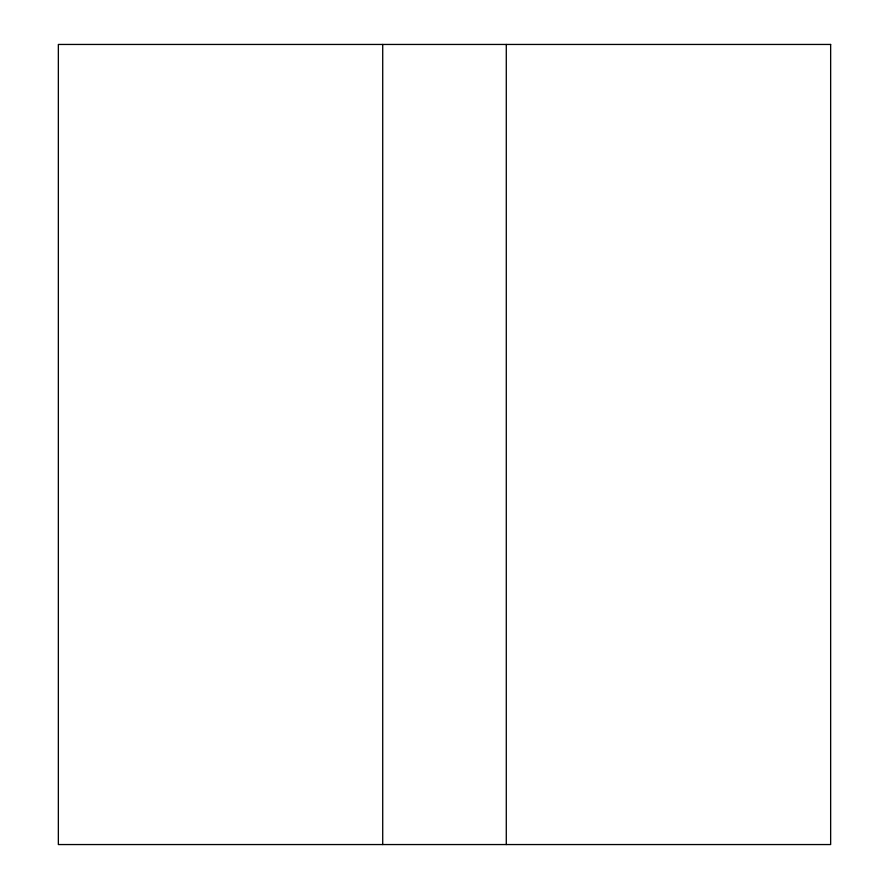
<?xml version="1.0" encoding="UTF-8"?>
<svg xmlns="http://www.w3.org/2000/svg" width="889" height="889" viewBox="0 0 889 889"><rect width="100%" height="100%" fill="white"/><g stroke="black" fill="none" stroke-linecap="round" stroke-linejoin="round"><path stroke-width="1.33" d="M506.286 44.45L506.286 844.55M382.714 44.45L382.714 844.55M830.648 44.45L58.352 44.45L58.352 844.55L830.648 844.55L830.648 44.45"/></g></svg>
